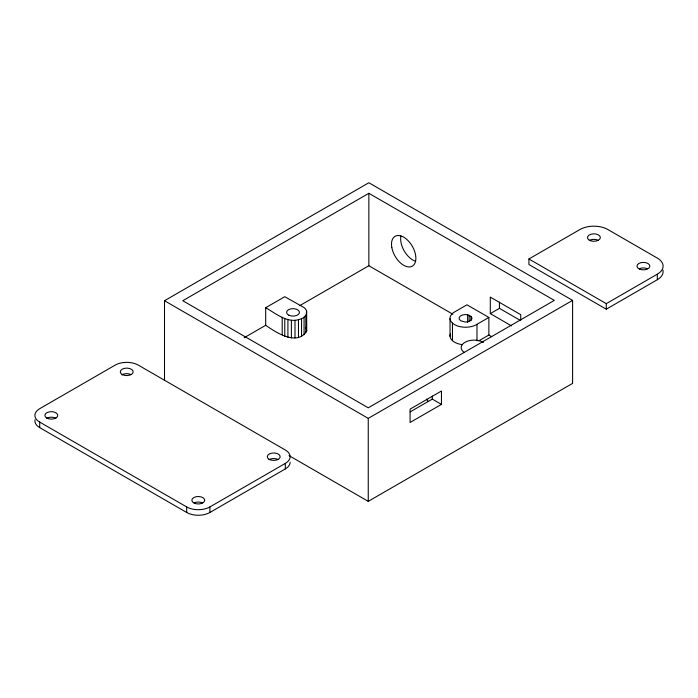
<?xml version="1.0" encoding="UTF-8"?>
<svg xmlns="http://www.w3.org/2000/svg" width="698" height="698" viewBox="0 0 698 698"><rect width="100%" height="100%" fill="white"/><g stroke="black" fill="none" stroke-linecap="round" stroke-linejoin="round"><path stroke-width="1.05" d="M265.685 307.722C276.251 313.681 288.501 324.614 301.553 318.62C306.483 317.189 308.839 310.383 303.848 307.443L284.767 296.702L265.685 307.722L265.685 325.303C275.562 332.135 297.296 346.714 306.71 330.887L306.666 311.229M164.501 380.489L164.501 300.725L368.858 182.745L572.604 300.376L572.604 383.368L368.247 501.356L289.016 455.611M368.858 193.294L182.771 300.725L368.247 407.815L554.334 300.376L368.858 193.294L368.858 265.737L452.828 314.213M244.187 337.719L265.685 325.303M299.721 305.654L368.858 265.737M528.918 258.984L579.977 229.511A19.692 11.369 0 0 1 607.827 229.511L657.333 258.094A19.692 11.369 0 0 1 657.333 274.174L657.333 279.715L606.274 309.188L528.918 264.525L528.918 258.984L606.274 303.647L657.333 274.174M520.743 319.841L520.743 314.676L490.293 297.095L490.293 313.62L499.428 308.35L520.656 320.6M488.879 317.45L466.979 304.799L454.075 312.25A15.504 8.952 0 0 0 455.079 324.902A15.504 8.952 0 0 0 476.978 324.317L488.879 317.45L488.879 335.031L478.811 340.842M39.707 422.089L186.689 506.94A16.412 9.475 0 0 0 209.889 506.94L285.316 463.402A16.412 9.475 0 0 0 285.316 450.001L138.335 365.141A16.412 9.475 0 0 0 115.126 365.141L39.707 408.688A16.412 9.475 0 0 0 39.707 422.089L39.707 427.621L186.689 512.48A16.412 9.475 0 0 0 209.889 512.48L285.316 468.934A16.412 9.475 0 0 0 290.124 462.233M164.501 300.725L368.247 418.364L572.604 300.376M410.171 411.881L432.315 399.099L441.45 404.378L441.45 391.011L410.084 409.124L410.084 422.482L441.45 404.378M467.616 314.754L471.325 316.639A6.457 3.734 0 0 1 465.095 322.005L460.663 320.74L459.188 319.003A6.457 3.734 0 0 1 467.616 314.754L467.616 322.328M490.293 313.62L511.512 325.879M488.879 335.031L491.706 336.663M306.012 327.484L306.71 330.887M606.274 303.647L606.274 309.188M499.428 302.147L499.428 308.35M476.978 324.317L476.978 340.868M470.888 316.264L470.888 320.591M469.126 315.182L469.126 321.682M452.47 323.113L452.47 340.694M450.036 318.698L450.036 336.279M432.315 396.019L432.315 399.099M368.247 418.364L368.247 501.356M305.829 315.322L305.829 332.902M304.066 317.136L304.066 334.717M301.553 318.62L301.553 336.2M298.465 319.684L298.465 337.265M295.001 320.242L295.001 337.832M291.398 320.269L291.398 337.858M287.916 319.763L287.916 337.343M285.316 463.402L285.316 468.934M284.775 318.742L284.775 336.331M282.201 317.293L282.201 334.874M209.889 506.94L209.889 512.48M186.689 506.94L186.689 512.48M415.607 261.261A17.232 9.947 60 0 1 400.957 235.924M464.065 352.289A12.922 7.46 0 0 1 465.522 342.003A12.922 7.46 0 0 1 483.382 342.395M462.207 344.611A15.504 8.952 0 0 1 450.385 333.949M427.857 400.992A13.786 7.957 0 0 1 426.591 399.047M662.934 270.187A19.692 11.369 0 0 1 657.333 279.715M639.42 268.739A6.457 3.734 0 0 1 647.29 268.686M589.339 240.444A6.457 3.734 0 0 1 598.474 240.452M39.707 427.621A16.412 9.475 0 0 1 35.04 419.69M46.74 418.285A6.457 3.734 0 0 1 55.875 418.285M194.568 502.735A6.457 3.734 0 0 1 202.429 502.918M268.992 459.694A6.457 3.734 0 0 1 278.118 459.511M121.88 374.922A6.457 3.734 0 0 1 130.997 374.573M391.831 247.598A17.232 9.947 60 0 0 412.029 266.304A17.232 9.947 60 0 0 407.213 239.798A17.232 9.947 60 0 0 391.831 247.598M288.963 315.269A6.457 3.734 0 0 0 299.407 312.948A6.457 3.734 0 0 0 290.7 308.891A6.457 3.734 0 0 0 288.963 315.269M639.525 269.114A6.457 3.734 0 0 0 649.821 266.584A6.457 3.734 0 0 0 640.877 262.701A6.457 3.734 0 0 0 639.525 269.114M590.665 240.775A6.457 3.734 0 0 0 600.359 237.556A6.457 3.734 0 0 0 590.674 234.319A6.457 3.734 0 0 0 590.665 240.775M194.157 503.11A6.457 3.734 0 0 0 204.654 500.876A6.457 3.734 0 0 0 196.059 496.74A6.457 3.734 0 0 0 194.157 503.11M269.306 459.424A6.457 3.734 0 0 0 280.011 457.539A6.457 3.734 0 0 0 271.827 453.133A6.457 3.734 0 0 0 269.306 459.424M122.473 374.643A6.457 3.734 0 0 0 133.074 372.566A6.457 3.734 0 0 0 124.663 368.308A6.457 3.734 0 0 0 122.473 374.643M46.74 418.023A6.457 3.734 0 0 0 57.55 416.348A6.457 3.734 0 0 0 49.637 411.785A6.457 3.734 0 0 0 46.74 418.023"/></g></svg>
